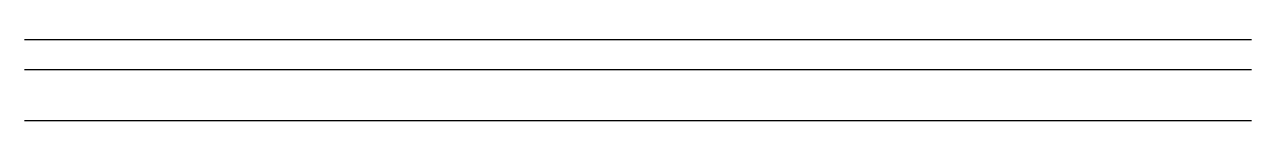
# Model space of a CAD drawing. Extents: x 0 to 725, y 0 to 48.
import ezdxf

# ---------------------------------------------------------------- set-up
doc = ezdxf.new("R2010")
doc.units = 0
doc.layers.add('prime_surface_values_table', color=7, linetype='CONTINUOUS')

msp = doc.modelspace()

# ---------------------------------------------------------------- linework, layer by layer
at = {"layer": 'prime_surface_values_table', "color": 7}
for points in [[(0, 48.060932), (724.649581, 48.060932)], [(0, 30.456967), (724.649581, 30.456967)], [(0, 0.399025), (724.649581, 0.399025)]]:
    msp.add_lwpolyline(points, dxfattribs=at)

doc.saveas('drawing.dxf')
